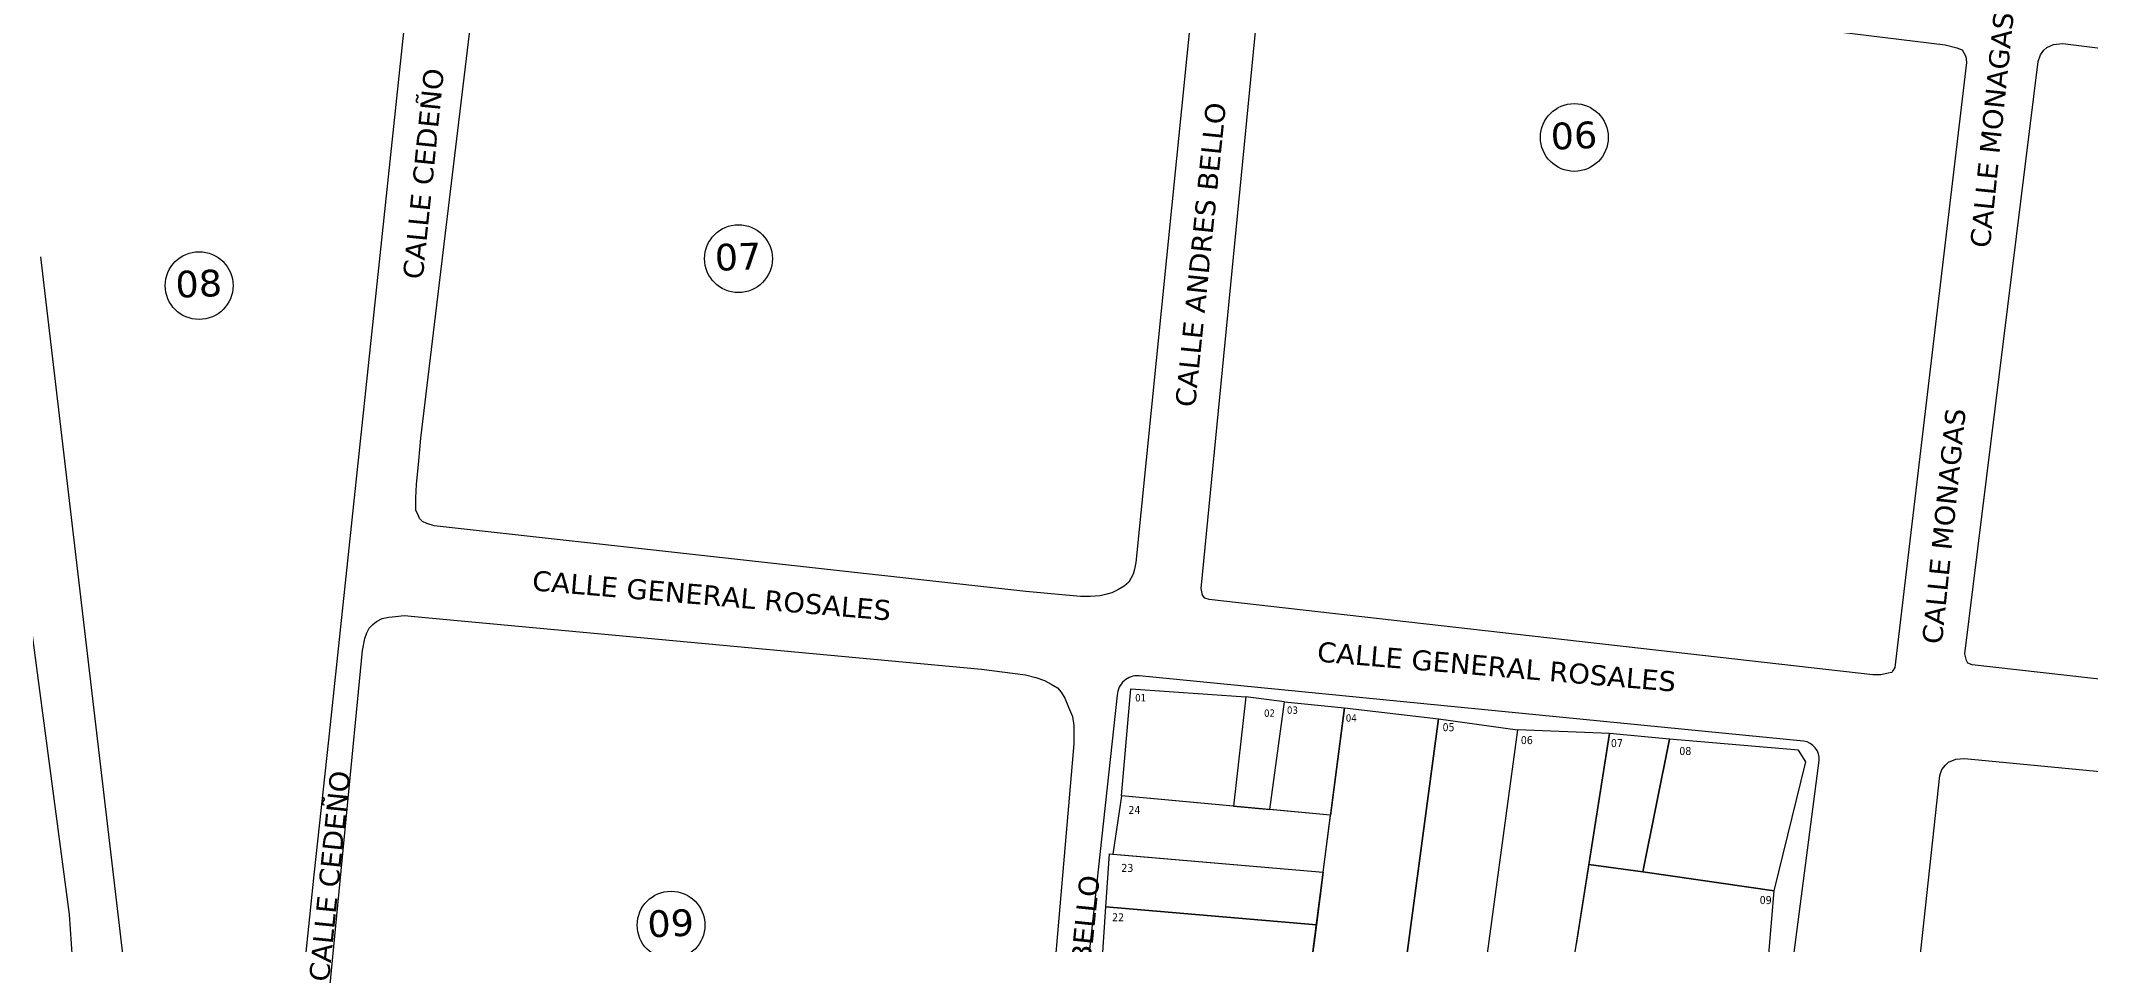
# Model space of a CAD drawing. Header units: metres. Extents: x 2 to 659295185, y -28 to 1124222152.
# Drawn here: x 659988.6 to 660296.1, y 1124297.5 to 1124433 of the extents above; entities that cross this region are included whole.
import ezdxf

# ---------------------------------------------------------------- set-up
doc = ezdxf.new("R2010")
doc.units = ezdxf.units.M
doc.header["$MEASUREMENT"] = 0
for name, color, linetype in [('CALLES', 1, 'CONTINUOUS'), ('MANZANA', 30, 'CONTINUOUS'), ('Numero de manzana', 6, 'CONTINUOUS'), ('Parcelas', 140, 'CONTINUOUS')]:
    doc.layers.add(name, color=color, linetype=linetype)
doc.styles.add('ROMAN', font='verdana.ttf')
doc.styles.get("Standard").update_dxf_attribs({"font": 'tahoma.ttf'})

msp = doc.modelspace()

# ---------------------------------------------------------------- linework, layer by layer
at = {"layer": 'MANZANA', "lineweight": -2}
for p, q in [((660045.0927, 1124454.3606), (660031.7509, 1124328.1063)), ((660045.5709, 1124373.407), (660055.1856, 1124453.0808)), ((660175.0967, 1124444.5526), (660274.2035, 1124432.385)), ((660162.5877, 1124350.8116), (660171.4932, 1124441.8831)), ((660161.2107, 1124438.1839), (660152.8164, 1124354.7508)), ((660274.2035, 1124432.385), (660275.9598, 1124431.9551)), ((660275.9598, 1124431.9551), (660276.7267, 1124431.6252)), ((660276.7267, 1124431.6252), (660277.2792, 1124430.6354)), ((660277.2792, 1124430.6354), (660277.3946, 1124429.7456)), ((660288.1307, 1124429.9055), (660288.4605, 1124430.9053)), ((660288.4605, 1124430.9053), (660289.0048, 1124431.5752)), ((660289.0048, 1124431.5752), (660289.4418, 1124432.0151)), ((660289.4418, 1124432.0151), (660290.423, 1124432.465)), ((660290.423, 1124432.465), (660291.8496, 1124432.575)), ((660291.8496, 1124432.575), (660394.9061, 1124419.9976)), ((660277.3946, 1124429.7456), (660266.6255, 1124339.004)), ((660277.139, 1124341.0436), (660288.1307, 1124429.9055)), ((660002.4782, 1124282.6255), (659988.5757, 1124400.5715)), ((660045.2576, 1124369.9777), (660045.5709, 1124373.407)), ((660044.9443, 1124366.4285), (660045.2576, 1124369.9777)), ((660044.8453, 1124364.4389), (660044.9443, 1124366.4285)), ((660044.8536, 1124363.2291), (660044.8453, 1124364.4389)), ((660044.8536, 1124362.5593), (660044.8536, 1124363.2291)), ((660045.1834, 1124361.8994), (660044.8536, 1124362.5593)), ((660045.406, 1124361.3495), (660045.1834, 1124361.8994)), ((660045.8431, 1124360.9096), (660045.406, 1124361.3495)), ((660046.5027, 1124360.5797), (660045.8431, 1124360.9096)), ((660047.5994, 1124360.2497), (660046.5027, 1124360.5797)), ((660136.2917, 1124350.3617), (660047.5994, 1124360.2497)), ((659985.3763, 1124358.2001), (659992.8553, 1124301.9416)), ((660152.602, 1124353.761), (660152.3876, 1124352.9812)), ((660152.8164, 1124354.7508), (660152.602, 1124353.761)), ((660142.3194, 1124349.8418), (660136.2917, 1124350.3617)), ((660149.2212, 1124350.2018), (660148.4543, 1124349.9818)), ((660150.0953, 1124350.6517), (660149.2212, 1124350.2018)), ((660151.0848, 1124351.2016), (660150.0953, 1124350.6517)), ((660151.7362, 1124351.7615), (660151.0848, 1124351.2016)), ((660152.066, 1124352.3213), (660151.7362, 1124351.7615)), ((660152.3876, 1124352.9812), (660152.066, 1124352.3213)), ((660162.8104, 1124349.8218), (660162.5877, 1124350.8116)), ((660144.5128, 1124349.6319), (660142.3194, 1124349.8418)), ((660145.9394, 1124349.6319), (660144.5128, 1124349.6319)), ((660147.4731, 1124349.7519), (660145.9394, 1124349.6319)), ((660148.4543, 1124349.9818), (660147.4731, 1124349.7519)), ((660163.1402, 1124349.3819), (660162.8104, 1124349.8218)), ((660163.7999, 1124349.162), (660163.1402, 1124349.3819)), ((660263.3437, 1124337.8843), (660163.7999, 1124349.162)), ((660037.1733, 1124343.3132), (660037.4949, 1124344.193)), ((660037.4949, 1124344.193), (660037.8247, 1124344.8629)), ((660037.8247, 1124344.8629), (660038.3689, 1124345.4227)), ((660038.3689, 1124345.4227), (660038.9132, 1124345.8627)), ((660038.9132, 1124345.8627), (660039.7872, 1124346.3126)), ((660039.7872, 1124346.3126), (660040.7685, 1124346.5325)), ((660040.7685, 1124346.5325), (660041.758, 1124346.6525)), ((660041.758, 1124346.6525), (660043.0691, 1124346.7625)), ((660043.0691, 1124346.7625), (660046.7962, 1124346.4525)), ((660046.7962, 1124346.4525), (660129.6752, 1124338.7541)), ((660028.5729, 1124256.5608), (660036.8517, 1124341.5435)), ((660036.8517, 1124341.5435), (660037.1733, 1124343.3132)), ((660277.3616, 1124340.0538), (660277.139, 1124341.0436)), ((660129.6752, 1124338.7541), (660136.2471, 1124337.8943)), ((660136.2471, 1124337.8943), (660137.7891, 1124337.4644)), ((660264.5476, 1124337.8943), (660263.3437, 1124337.8843)), ((660265.6443, 1124338.1142), (660264.5476, 1124337.8943)), ((660266.1968, 1124338.2342), (660265.6443, 1124338.1142)), ((660266.4111, 1124338.5641), (660266.1968, 1124338.2342)), ((660266.6255, 1124339.004), (660266.4111, 1124338.5641)), ((660277.5843, 1124339.6139), (660277.3616, 1124340.0538)), ((660278.2439, 1124339.394), (660277.5843, 1124339.6139)), ((660392.6963, 1124326.4166), (660278.2439, 1124339.394)), ((660137.7891, 1124337.4644), (660139.1002, 1124337.0244)), ((660139.1002, 1124337.0244), (660140.0897, 1124336.4746)), ((660140.0897, 1124336.4746), (660141.0792, 1124335.9247)), ((660141.0792, 1124335.9247), (660141.6316, 1124335.2648)), ((660141.6316, 1124335.2648), (660142.1841, 1124334.385)), ((660142.1841, 1124334.385), (660142.7366, 1124333.0553)), ((660142.7366, 1124333.0553), (660143.2891, 1124331.6255)), ((660143.2891, 1124331.6255), (660143.5199, 1124330.2958)), ((660143.5199, 1124330.2958), (660143.5199, 1124328.8561)), ((660143.5199, 1124328.8561), (660143.5282, 1124327.5364)), ((660031.7509, 1124328.1063), (660029.541, 1124307.8604)), ((660143.5282, 1124327.5364), (660136.445, 1124246.093)), ((660263.1788, 1124228.3866), (660273.3871, 1124322.7774)), ((660273.3871, 1124322.7774), (660273.7087, 1124323.6672)), ((660273.7087, 1124323.6672), (660274.2529, 1124324.337)), ((660274.2529, 1124324.337), (660274.69, 1124324.7769)), ((660274.69, 1124324.7769), (660275.7867, 1124325.2269)), ((660275.7867, 1124325.2269), (660277.0978, 1124325.3368)), ((660277.0978, 1124325.3368), (660389.3484, 1124314.569)), ((660029.541, 1124307.8604), (660026.0695, 1124274.8771)), ((659992.8553, 1124301.9416), (659994.2653, 1124281.3758))]:
    msp.add_line(p, q, dxfattribs=at)
at = {"layer": 'MANZANA', "linetype": 'Continuous'}
msp.add_lwpolyline([(660141.9884, 1124234.7166), (660239.3478, 1124225.9044, 0.41329123), (660242.7235, 1124228.6088), (660255.2928, 1124325.0107, 0.39637111), (660252.9545, 1124327.9473), (660153.2866, 1124337.7503, 0.41558099), (660150.0185, 1124334.8562), (660139.4583, 1124237.8068, 0.36475558), (660141.9884, 1124234.7166)], format="xyb", dxfattribs=at)
at = {"layer": 'Numero de manzana', "lineweight": -2}
for centre in [(660218.5774, 1124418.4986), (660093.2186, 1124400.3183), (660012.3333, 1124396.2776), (660083.1117, 1124300.336)]:
    msp.add_circle(centre, 5.0859, dxfattribs=at)
at = {"layer": 'Parcelas', "lineweight": -2}
for p, q in [((660150.6653, 1124319.7102), (660152.0722, 1124335.7709)), ((660152.0722, 1124335.7709), (660169.2829, 1124334.6059)), ((660169.2829, 1124334.6059), (660167.4365, 1124318.171)), ((660169.2829, 1124334.6059), (660167.4365, 1124318.171)), ((660175.1025, 1124333.8384), (660169.2829, 1124334.6059)), ((660172.8848, 1124317.671), (660175.1025, 1124333.8384)), ((660172.8848, 1124317.671), (660175.1025, 1124333.8384)), ((660175.1025, 1124333.8384), (660184.1086, 1124332.9486)), ((660177.737, 1124283.8781), (660184.1086, 1124332.9486)), ((660184.1086, 1124332.9486), (660182.016, 1124316.8328)), ((660184.1086, 1124332.9486), (660198.2096, 1124331.2747)), ((660191.5994, 1124282.148), (660198.2096, 1124331.2747)), ((660198.2096, 1124331.2747), (660191.5994, 1124282.148)), ((660198.2096, 1124331.2747), (660210.07, 1124329.6588)), ((660198.2096, 1124331.2747), (660210.07, 1124329.6588)), ((660210.07, 1124329.6588), (660203.4209, 1124280.6726)), ((660210.07, 1124329.6588), (660203.4209, 1124280.6726)), ((660223.8281, 1124329.086), (660210.07, 1124329.6588)), ((660215.9735, 1124279.106), (660223.8281, 1124329.086)), ((660223.8281, 1124329.086), (660220.7388, 1124309.4283)), ((660232.8371, 1124328.2257), (660223.8281, 1124329.086)), ((660232.8371, 1124328.2257), (660228.8698, 1124308.358)), ((660228.8698, 1124308.358), (660232.8371, 1124328.2257)), ((660252.168, 1124326.5895), (660232.8371, 1124328.2257)), ((660253.3017, 1124324.8218), (660252.168, 1124326.5895)), ((660248.5627, 1124305.4944), (660253.3017, 1124324.8218)), ((660150.6653, 1124319.7102), (660149.384, 1124311.006)), ((660182.016, 1124316.8328), (660150.6653, 1124319.7102)), ((660167.4365, 1124318.171), (660150.6653, 1124319.7102)), ((660167.4365, 1124318.171), (660172.8848, 1124317.671)), ((660182.016, 1124316.8328), (660172.8848, 1124317.671)), ((660180.9087, 1124308.3046), (660182.016, 1124316.8328)), ((660148.3156, 1124303.0997), (660148.846, 1124311.0521)), ((660148.846, 1124311.0521), (660180.9087, 1124308.3046)), ((660149.384, 1124311.006), (660180.9087, 1124308.3046)), ((660180.9087, 1124308.3046), (660179.8825, 1124300.4014)), ((660220.7388, 1124309.4283), (660218.8571, 1124297.4551)), ((660228.8698, 1124308.358), (660220.7388, 1124309.4283)), ((660220.7388, 1124309.4283), (660228.8698, 1124308.358)), ((660248.5627, 1124305.4944), (660228.8698, 1124308.358)), ((660228.8698, 1124308.358), (660248.5627, 1124305.4944)), ((660247.6599, 1124294.7772), (660248.5627, 1124305.4944)), ((660147.2635, 1124287.3248), (660148.3156, 1124303.0997)), ((660179.8825, 1124300.4014), (660148.3156, 1124303.0997)), ((660148.3156, 1124303.0997), (660179.8825, 1124300.4014)), ((660179.8825, 1124300.4014), (660177.737, 1124283.8781))]:
    msp.add_line(p, q, dxfattribs=at)

# ---------------------------------------------------------------- texts
at = {"layer": 'CALLES', "color": 0, "style": 'ROMAN'}
for s, rotation, p in [('CALLE MONAGAS', 84.18444, (660280.888, 1124401.8298)), ('CALLE CEDEÑO', 84.18444, (660045.8524, 1124397.1159)), ('CALLE ANDRES BELLO', 84.18444, (660161.6903, 1124377.9446)), ('CALLE MONAGAS', 84.18444, (660273.6879, 1124342.3881)), ('CALLE GENERAL ROSALES', 355.176668, (660062.1878, 1124350.5678)), ('CALLE GENERAL ROSALES', 355.176668, (660179.9077, 1124339.8899)), ('CALLE CEDEÑO', 84.18444, (660031.7828, 1124291.7552)), ('CALLE ANDRES BELLO', 84.18444, (660142.7421, 1124262.0286))]:
    msp.add_text(s, height=3, rotation=rotation, dxfattribs=at).set_placement(p)
at = {"layer": 'Numero de manzana', "lineweight": -2, "style": 'ROMAN'}
for s, p in [('06', (660215.1013, 1124416.6694)), ('07', (660089.7426, 1124398.4891)), ('08', (660008.8572, 1124394.4484)), ('09', (660079.6357, 1124298.5068))]:
    msp.add_text(s, height=4, rotation=2.2002, dxfattribs=at).set_placement(p)
at = {"layer": 'Parcelas', "lineweight": -2}
for s, height, p in [('01', 1.1, (660152.7073, 1124333.8953)), ('02', 1.1, (660172.0346, 1124331.59)), ('03', 1.1, (660175.4686, 1124332.0397)), ('04', 1.1, (660184.2953, 1124330.8624)), ('05', 1.2, (660198.8085, 1124329.4393)), ('06', 1.2, (660210.545, 1124327.4965)), ('07', 1.2, (660224.0535, 1124327.0474)), ('08', 1.2, (660234.3177, 1124325.8661)), ('24', 1.2, (660151.7013, 1124317.0093)), ('23', 1.2, (660150.6347, 1124308.3176)), ('09', 1.2, (660246.3701, 1124303.4995)), ('22', 1.2, (660149.2559, 1124300.9027))]:
    msp.add_text(s, height=height, dxfattribs=at).set_placement(p)

doc.saveas('drawing.dxf')
